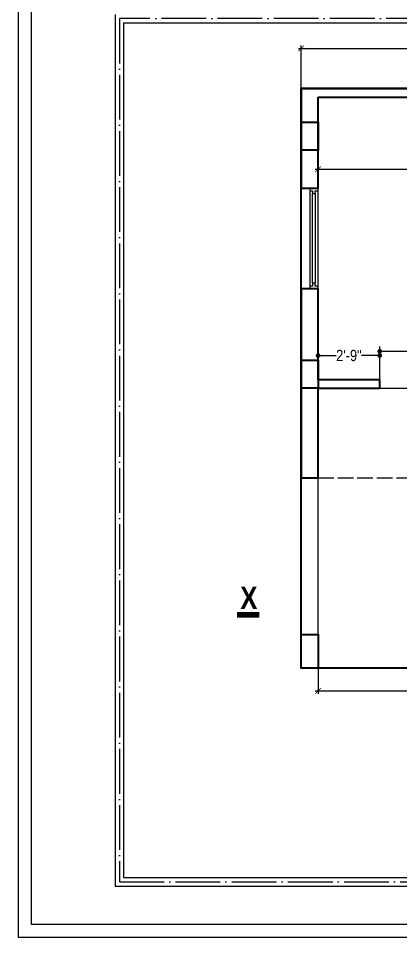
# Model space of a CAD drawing. Header units: millimetres. Extents: x 56222 to 154462, y -172610 to -121287.
# Drawn here: x 149930.7 to 150135.4, y -170532.5 to -170039.9 of the extents above; entities that cross this region are included whole.
import ezdxf

# ---------------------------------------------------------------- set-up
doc = ezdxf.new("R2010")
doc.units = ezdxf.units.MM
doc.header["$MEASUREMENT"] = 0
doc.header["$PDMODE"] = 35
doc.linetypes.add('ACAD_ISO02W100', pattern=[15, 12, -3])
doc.linetypes.add('ACAD_ISO04W100', pattern=[30, 24, -3, 0, -3])
doc.layers.get('Defpoints').update_dxf_attribs({"color": 220})
for name, color, linetype, lineweight in [('COLUMN', 1, 'Continuous', 30), ('ELEVATION', 250, 'Continuous', 9), ('GROUND FLOOR', 7, 'Continuous', 9), ('SECOND FLOOR', 7, 'Continuous', 9), ('SECOND FLOOR  ( PLINE )', 251, 'Continuous', 30), ('SECOND FLOOR ( DIM )', 7, 'Continuous', 9), ('SECOND FLOOR ( DW_RAIL )', 7, 'Continuous', 9), ('SECTION', 7, 'Continuous', 9), ('X_SHEET', 7, 'Continuous', 9)]:
    doc.layers.add(name, color=color, linetype=linetype, lineweight=lineweight)
doc.styles.add('Cn BT~6', font='swissc.ttf', dxfattribs={"height": 6})
doc.styles.add("Cn_BT_0'-0", font='swissc.ttf')
doc.styles.add('Cn_BT_7½', font='swissc.ttf', dxfattribs={"height": 7.5})
doc.dimstyles.new('Cn BT~6', dxfattribs={"dimtxt": 0.18, "dimasz": 2.5, "dimexe": 2.5, "dimexo": 0, "dimgap": 0.09, "dimtad": 0, "dimdec": 3, "dimzin": 3, "dimdsep": 46, "dimlunit": 4, "dimtxsty": 'Cn BT~6', "dimblk": 'DOT', "dimcen": 0.09, "dimdle": 2, "dimclrd": 250, "dimclre": 250, "dimclrt": 5, "dimadec": 0, "dimazin": 0, "dimtfac": 0.75, "dimtdec": 3, "dimtofl": 0, "dimtmove": 0, "dimatfit": 3, "dimfxl": 1, "dimtolj": 1, "dimtzin": 0, "dimlwd": 15, "dimlwe": 15, "dimarcsym": 0})
doc.dimstyles.new('Cn_BT_7½', dxfattribs={"dimtxt": 9, "dimasz": 3, "dimexe": 1.5, "dimexo": 0, "dimgap": 0.09, "dimtad": 0, "dimdec": 3, "dimzin": 3, "dimdsep": 46, "dimlunit": 4, "dimtxsty": 'Cn_BT_7½', "dimblk": 'ARCHTICK', "dimcen": 0.09, "dimdle": 1.5, "dimclrd": 251, "dimclre": 251, "dimclrt": 14, "dimadec": 0, "dimazin": 0, "dimtfac": 0.75, "dimtdec": 3, "dimtofl": 0, "dimtmove": 0, "dimatfit": 3, "dimfxl": 0, "dimtolj": 1, "dimtzin": 0, "dimlwd": 15, "dimlwe": 15, "dimarcsym": 0})

# ---------------------------------------------------------------- blocks, each defined once
blk = doc.blocks.new('_ArchTick')
at = {"color": 0, "linetype": 'ByBlock', "const_width": 0.15}
blk.add_lwpolyline([(-0.5, -0.5), (0.5, 0.5)], dxfattribs=at)
blk = doc.blocks.new('*D35')
at = {"layer": 'Defpoints', "color": 0, "transparency": 16777216}
for p in [(150091.24, -170110.58), (150322.24, -170110.58), (150091.24, -170120.78)]:
    blk.add_point(p, dxfattribs=at)
at = {"layer": 'SECOND FLOOR ( DIM )', "color": 251, "lineweight": 15, "transparency": 16777216}
for p, q in [((150091.24, -170110.58), (150091.24, -170122.28)), ((150322.24, -170110.58), (150322.24, -170122.28)), ((150089.74, -170120.78), (150195.88, -170120.78)), ((150323.74, -170120.78), (150217.6, -170120.78))]:
    blk.add_line(p, q, dxfattribs=at)
at = {"layer": 'SECOND FLOOR ( DIM )', "color": 251, "lineweight": 15, "transparency": 16777216, "xscale": 3, "yscale": 3, "zscale": 3, "rotation": 180}
blk.add_blockref('_ArchTick', (150091.24, -170120.78), dxfattribs=at)
at = {"layer": 'SECOND FLOOR ( DIM )', "color": 251, "lineweight": 15, "transparency": 16777216, "xscale": 3, "yscale": 3, "zscale": 3}
blk.add_blockref('_ArchTick', (150322.24, -170120.78), dxfattribs=at)
at = {"layer": 'SECOND FLOOR ( DIM )', "color": 14, "transparency": 16777216, "insert": (150206.74, -170120.78), "char_height": 7.5, "attachment_point": 5, "style": 'Cn_BT_7½'}
blk.add_mtext('\\A1;19\'-3"', dxfattribs=at)
blk = doc.blocks.new('*D36')
at = {"layer": 'Defpoints', "color": 0, "transparency": 16777216}
for p in [(150082.24, -170056.02), (150082.24, -170077.58), (150487.24, -170077.58)]:
    blk.add_point(p, dxfattribs=at)
at = {"layer": 'SECOND FLOOR ( DIM )', "color": 251, "lineweight": 15, "transparency": 16777216}
for p, q in [((150080.74, -170056.02), (150269.21, -170056.02)), ((150082.24, -170077.58), (150082.24, -170054.52)), ((150488.74, -170056.02), (150291.28, -170056.02)), ((150487.24, -170077.58), (150487.24, -170054.52))]:
    blk.add_line(p, q, dxfattribs=at)
at = {"layer": 'SECOND FLOOR ( DIM )', "color": 251, "lineweight": 15, "transparency": 16777216, "xscale": 3, "yscale": 3, "zscale": 3, "rotation": 180}
blk.add_blockref('_ArchTick', (150082.24, -170056.02), dxfattribs=at)
at = {"layer": 'SECOND FLOOR ( DIM )', "color": 251, "lineweight": 15, "transparency": 16777216, "xscale": 3, "yscale": 3, "zscale": 3}
blk.add_blockref('_ArchTick', (150487.24, -170056.02), dxfattribs=at)
at = {"layer": 'SECOND FLOOR ( DIM )', "color": 14, "transparency": 16777216, "insert": (150280.24, -170056.02), "char_height": 7.5, "attachment_point": 5, "style": 'Cn_BT_7½'}
blk.add_mtext('\\A1;33\'-9"', dxfattribs=at)
blk = doc.blocks.new('*D39')
at = {"layer": 'Defpoints', "color": 0, "transparency": 16777216}
for p in [(150091.24, -170388.08), (150241.24, -170388.08), (150241.24, -170400.26)]:
    blk.add_point(p, dxfattribs=at)
at = {"layer": 'SECOND FLOOR ( DIM )', "color": 251, "lineweight": 15, "transparency": 16777216}
for p, q in [((150091.24, -170388.08), (150091.24, -170401.76)), ((150241.24, -170388.08), (150241.24, -170401.76)), ((150089.74, -170400.26), (150155.38, -170400.26)), ((150242.74, -170400.26), (150177.1, -170400.26))]:
    blk.add_line(p, q, dxfattribs=at)
at = {"layer": 'SECOND FLOOR ( DIM )', "color": 251, "lineweight": 15, "transparency": 16777216, "xscale": 3, "yscale": 3, "zscale": 3, "rotation": 180}
blk.add_blockref('_ArchTick', (150091.24, -170400.26), dxfattribs=at)
at = {"layer": 'SECOND FLOOR ( DIM )', "color": 251, "lineweight": 15, "transparency": 16777216, "xscale": 3, "yscale": 3, "zscale": 3}
blk.add_blockref('_ArchTick', (150241.24, -170400.26), dxfattribs=at)
at = {"layer": 'SECOND FLOOR ( DIM )', "color": 14, "transparency": 16777216, "insert": (150166.24, -170400.26), "char_height": 7.5, "attachment_point": 5, "style": 'Cn_BT_7½'}
blk.add_mtext('\\A1;12\'-6"', dxfattribs=at)
blk = doc.blocks.new('_Dot')
at = {"color": 0, "linetype": 'ByBlock', "lineweight": -2}
blk.add_line((-0.5, 0), (-1, 0), dxfattribs=at)
at = {"color": 0, "linetype": 'ByBlock', "const_width": 0.5}
blk.add_lwpolyline([(-0.25, 0, 1), (0.25, 0, 1)], format="xyb", close=True, dxfattribs=at)
blk = doc.blocks.new('*D62')
at = {"layer": 'Defpoints', "color": 0, "transparency": 16777216}
for p in [(150124.24, -170220.6), (150091.24, -170233.58), (150124.24, -170233.58)]:
    blk.add_point(p, dxfattribs=at)
at = {"layer": 'ELEVATION', "color": 250, "lineweight": 15, "transparency": 16777216}
for p, q in [((150091.24, -170233.58), (150091.24, -170218.1)), ((150093.74, -170220.6), (150100.91, -170220.6)), ((150121.74, -170220.6), (150114.57, -170220.6)), ((150124.24, -170233.58), (150124.24, -170218.1))]:
    blk.add_line(p, q, dxfattribs=at)
at = {"layer": 'ELEVATION', "color": 250, "lineweight": 15, "transparency": 16777216, "xscale": 2.5, "yscale": 2.5, "zscale": 2.5, "rotation": 180}
blk.add_blockref('_Dot', (150091.24, -170220.6), dxfattribs=at)
at = {"layer": 'ELEVATION', "color": 250, "lineweight": 15, "transparency": 16777216, "xscale": 2.5, "yscale": 2.5, "zscale": 2.5}
blk.add_blockref('_Dot', (150124.24, -170220.6), dxfattribs=at)
at = {"layer": 'ELEVATION', "color": 5, "transparency": 16777216, "insert": (150107.74, -170220.6), "char_height": 6, "attachment_point": 5, "style": 'Cn BT~6'}
blk.add_mtext('\\A1;2\'-9"', dxfattribs=at)
blk = doc.blocks.new('*D63')
at = {"layer": 'Defpoints', "color": 0, "transparency": 16777216}
for p in [(150208.24, -170218.29), (150124.24, -170233.58), (150208.24, -170233.58)]:
    blk.add_point(p, dxfattribs=at)
at = {"layer": 'ELEVATION', "color": 250, "lineweight": 15, "transparency": 16777216}
for p, q in [((150124.24, -170233.58), (150124.24, -170215.79)), ((150208.24, -170233.58), (150208.24, -170215.79)), ((150126.74, -170218.29), (150159.4, -170218.29)), ((150205.74, -170218.29), (150173.08, -170218.29))]:
    blk.add_line(p, q, dxfattribs=at)
at = {"layer": 'ELEVATION', "color": 250, "lineweight": 15, "transparency": 16777216, "xscale": 2.5, "yscale": 2.5, "zscale": 2.5, "rotation": 180}
blk.add_blockref('_Dot', (150124.24, -170218.29), dxfattribs=at)
at = {"layer": 'ELEVATION', "color": 250, "lineweight": 15, "transparency": 16777216, "xscale": 2.5, "yscale": 2.5, "zscale": 2.5}
blk.add_blockref('_Dot', (150208.24, -170218.29), dxfattribs=at)
at = {"layer": 'ELEVATION', "color": 5, "transparency": 16777216, "insert": (150166.24, -170218.29), "char_height": 6, "attachment_point": 5, "style": 'Cn BT~6'}
blk.add_mtext('\\A1;7\'-0"', dxfattribs=at)

msp = doc.modelspace()

# ---------------------------------------------------------------- linework, layer by layer
at = {"layer": 'COLUMN'}
for points in [[(150082.2421, -170095.5832), (150091.2421, -170095.5832), (150091.2421, -170110.5832), (150082.2421, -170110.5832)], [(150082.2421, -170223.0832), (150091.2421, -170223.0832), (150091.2421, -170238.0832), (150082.2421, -170238.0832)], [(150082.2421, -170370.0832), (150091.2421, -170370.0832), (150091.2421, -170388.0832), (150082.2421, -170388.0832)]]:
    msp.add_lwpolyline(points, close=True, dxfattribs=at)
at = {"layer": 'Defpoints', "color": 6, "lineweight": 30}
msp.add_lwpolyline([(150082.2421, -170077.5832), (150482.7421, -170077.5832), (150482.7422, -170388.0832), (150082.2421, -170388.0832)], close=True, dxfattribs=at)
at = {"layer": 'GROUND FLOOR'}
for p, q in [((149982.4921, -170037.8332), (149982.4921, -170504.8332)), ((149986.9921, -170042.3332), (150482.7421, -170042.3332)), ((149986.9921, -170042.3332), (149986.9921, -170500.3332)), ((149986.9921, -170500.3332), (150482.7421, -170500.3332)), ((149982.4921, -170504.8332), (150482.7421, -170504.8332))]:
    msp.add_line(p, q, dxfattribs=at)
at = {"layer": 'GROUND FLOOR', "color": 1, "linetype": 'ACAD_ISO04W100'}
msp.add_lwpolyline([(150482.7421, -170040.0832), (149984.7421, -170040.0832), (149984.7421, -170502.5832), (150482.7421, -170502.5832)], dxfattribs=at)
at = {"layer": 'SECOND FLOOR'}
for p, q in [((150082.2421, -170077.5832), (150482.7421, -170077.5832)), ((150082.2421, -170077.5832), (150082.2421, -170388.0832)), ((150091.2421, -170233.5832), (150091.2421, -170082.0832)), ((150091.2421, -170082.0832), (150322.2421, -170082.0832)), ((150091.2421, -170130.8332), (150082.2421, -170130.8332)), ((150091.2421, -170184.8332), (150082.2421, -170184.8332)), ((150091.2421, -170233.5832), (150124.2421, -170233.5832)), ((150124.2421, -170238.0832), (150124.2421, -170233.5832)), ((150091.2421, -170238.0832), (150280.2421, -170238.0832)), ((150091.2421, -170388.0832), (150091.2421, -170238.0832)), ((150091.2421, -170286.0832), (150082.2421, -170286.0832)), ((150482.7421, -170388.0832), (150082.2421, -170388.0832))]:
    msp.add_line(p, q, dxfattribs=at)
at = {"layer": 'SECOND FLOOR', "color": 1, "linetype": 'ACAD_ISO02W100', "ltscale": 0.7}
msp.add_lwpolyline([(150091.2421, -170286.0832), (150241.2421, -170286.0832)], dxfattribs=at)
at = {"layer": 'SECOND FLOOR  ( PLINE )'}
for points in [[(150091.2421, -170082.0832), (150160.2421, -170082.0832), (150160.2421, -170077.5832), (150082.2421, -170077.5832), (150082.2421, -170130.8332), (150091.2421, -170130.8332)], [(150124.2421, -170233.5832), (150091.2421, -170233.5832), (150091.2421, -170184.8332), (150086.7421, -170184.8332), (150082.2421, -170184.8332), (150082.2421, -170286.0832), (150091.2421, -170286.0832), (150091.2421, -170238.0832), (150124.2421, -170238.0832)]]:
    msp.add_lwpolyline(points, close=True, dxfattribs=at)
at = {"layer": 'SECOND FLOOR ( DW_RAIL )'}
msp.add_lwpolyline([(150091.2421, -170184.8332), (150091.2421, -170183.3332), (150089.7421, -170183.3332), (150089.7421, -170181.8332), (150088.2421, -170181.8332), (150088.2421, -170133.8332), (150089.7421, -170133.8332), (150089.7421, -170132.3332), (150091.2421, -170132.3332), (150091.2421, -170130.8332), (150086.7421, -170130.8332), (150086.7421, -170132.3332), (150088.2421, -170132.3332), (150088.2421, -170133.8332), (150089.7421, -170133.8332), (150089.7421, -170181.8332), (150088.2421, -170181.8332), (150088.2421, -170183.3332), (150086.7421, -170183.3332), (150086.7421, -170184.8332), (150091.2421, -170184.8332), (150091.2421, -170130.8332), (150086.7421, -170130.8332), (150086.7421, -170184.8332)], close=True, dxfattribs=at)
at = {"layer": 'SECTION', "color": 5}
msp.add_lwpolyline([(150053.8117, -170358.0832, 12, 12, 0), (150053.8117, -170361.0832, 0, 0, 0), (150508.9409, -170361.0832, 12, 12, 0), (150508.9409, -170358.0832, 12, 12, 0)], format="xyseb", dxfattribs=at)
at = {"layer": 'X_SHEET'}
for points in [[(150697.8038, -170532.4671), (149930.6554, -170532.4671), (149930.6554, -169997.5343), (150697.8038, -169997.5343)], [(150690.8038, -170525.4671), (149937.6554, -170525.4671), (149937.6554, -170004.5343), (150690.8038, -170004.5343)]]:
    msp.add_lwpolyline(points, close=True, dxfattribs=at)

# ---------------------------------------------------------------- texts
at = {"layer": 'SECTION', "color": 5, "insert": (150049.5353, -170356.4445), "char_height": 12, "attachment_point": 7, "line_spacing_factor": 1.157143, "style": "Cn_BT_0'-0"}
msp.add_mtext('{\\fSwis721 Cn BT|b1|i0|c0|p34;X}', dxfattribs=at)

# ---------------------------------------------------------------- dimensions: what is measured, and where the dimension line sits
at = {"layer": 'ELEVATION'}
for base, p1, p2, picture, middle in [((150124.2421, -170220.6029), (150091.2421, -170233.5832), (150124.2421, -170233.5832), '*D62', (150107.7421, -170220.6029)), ((150208.2421, -170218.2896), (150124.2421, -170233.5832), (150208.2421, -170233.5832), '*D63', (150166.2421, -170218.2896))]:
    dim = msp.add_linear_dim(base=base, p1=p1, p2=p2, dimstyle='Cn BT~6', dxfattribs=at)
    dim.commit()
    dim.dimension.update_dxf_attribs({"geometry": picture, "text_midpoint": middle})
at = {"layer": 'SECOND FLOOR ( DIM )'}
dim = msp.add_linear_dim(base=(150082.2421, -170056.0233), p1=(150487.2421, -170077.5832), p2=(150082.2421, -170077.5832), dimstyle='Cn_BT_7½', dxfattribs=at)
dim.commit()
dim.dimension.update_dxf_attribs({"geometry": '*D36', "text_midpoint": (150280.2421, -170056.0233), "dimtype": 160})
for base, p1, p2, picture, middle in [((150091.2421, -170120.784), (150322.2421, -170110.5832), (150091.2421, -170110.5832), '*D35', (150206.7421, -170120.784)), ((150241.2421, -170400.2556), (150091.2421, -170388.0832), (150241.2421, -170388.0832), '*D39', (150166.2421, -170400.2556))]:
    dim = msp.add_linear_dim(base=base, p1=p1, p2=p2, dimstyle='Cn_BT_7½', dxfattribs=at)
    dim.commit()
    dim.dimension.update_dxf_attribs({"geometry": picture, "text_midpoint": middle})

doc.saveas('drawing.dxf')
